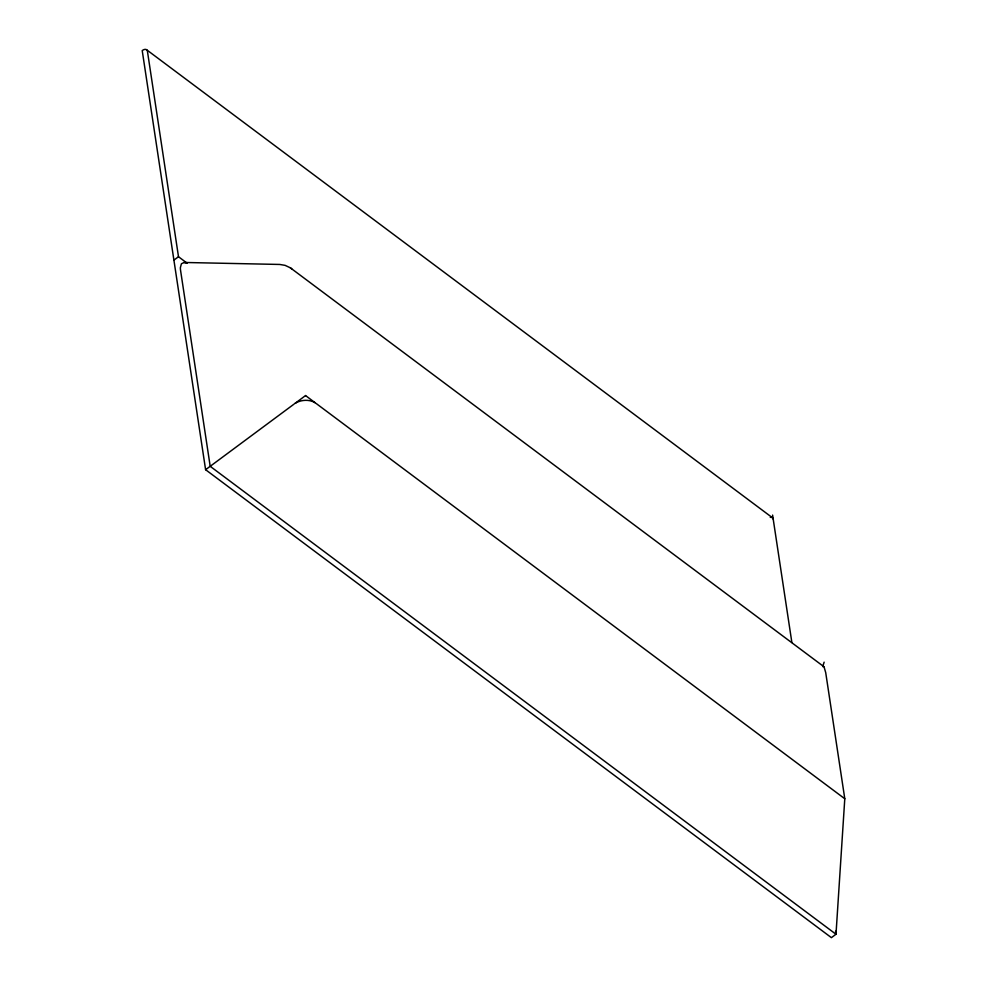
<?xml version="1.0" encoding="UTF-8"?>
<svg xmlns="http://www.w3.org/2000/svg" width="987" height="987" viewBox="0 0 987 987"><rect width="100%" height="100%" fill="white"/><g stroke="black" fill="none" stroke-linecap="round" stroke-linejoin="round"><path stroke-width="1.48" d="M822.874 666.718L823.035 666.57A40.257 4.33 88.1 0 1 824.059 666.916L825.712 672.628L844.786 798.754L835.989 934.245L831.399 937.65L205.604 469.713L142.214 50.559A6.243 3.43 -53.2 0 1 147.445 51.336L178.499 256.731L186.987 263.097M822.862 666.188L824.133 662.154M173.909 260.136L178.499 256.731M205.604 469.713L294.077 404.078M823.713 666.558L290.314 267.798L285.107 265.367L279.765 264.454L184.187 262.468L181.411 263.763L180.374 267.674A26.353 10.499 53.4 0 0 180.572 270.413L210.194 466.308L835.989 934.245L835.533 931.197M184.187 262.468L186.765 263.184M290.314 267.798L291.72 268.76M146.582 49.745L772.365 517.682M315.988 403.35L844.786 798.754M772.599 515.078L773.179 518.989M773.228 519.273L791.87 642.512M770.279 517.373A6.243 3.43 -53.2 0 1 773.092 518.718M305.563 395.553L294.916 403.486A15.595 11.449 -8.6 0 1 315.223 402.819L305.563 395.553"/></g></svg>
